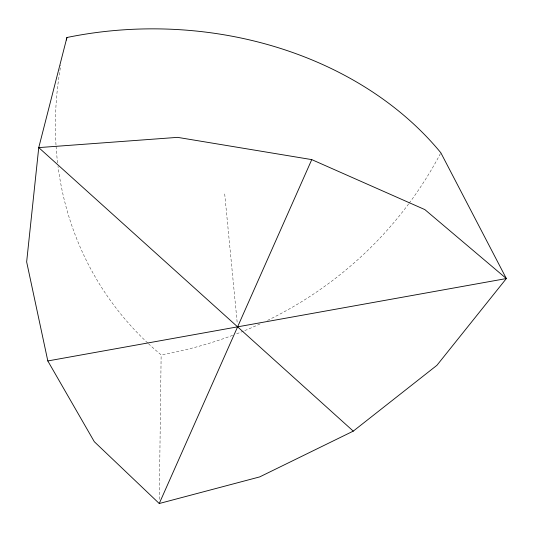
<?xml version="1.0" encoding="UTF-8"?>
<svg xmlns="http://www.w3.org/2000/svg" width="533" height="533" viewBox="0 0 533 533"><rect width="100%" height="100%" fill="white"/><g stroke="black" fill="none" stroke-linecap="round" stroke-linejoin="round"><path stroke-width="0.4" stroke-dasharray="2.67 2" d="M159.3 499.368L161.139 354.865A409.264 343.325 -31.7 0 1 148.281 343.519M224.706 193.959L237.278 323.544M147.681 342.952A409.264 343.325 -31.7 0 1 58.01 166.289M57.597 162.905A409.264 343.325 -31.7 0 1 56.045 145.815M55.992 144.956A409.264 343.325 -31.7 0 1 60.815 65.259M408.651 203.912A454.263 417.419 42.5 0 1 267.539 320.393M260.051 323.937A454.263 417.419 42.5 0 1 244.221 330.82M243.454 331.126A454.263 417.419 42.5 0 1 235.766 334.164M232.661 335.337A454.263 417.419 42.5 0 1 161.139 354.865M440.465 153.557A454.263 417.419 42.5 0 1 409.144 203.246"/><path stroke-width="0.8" d="M66.925 37.503L38.749 147.601L26.65 261.89L47.817 360.948L94.314 441.717L159.247 503.518L259.691 476.908L353.272 431.124L436.92 365.318L506.35 278.552L440.864 152.811A342.326 271.05 0.5 0 0 66.925 37.503A409.264 343.325 -31.7 0 0 66.272 40.022M159.247 503.518L311.765 159.614L424.854 209.602L506.35 278.552L47.817 360.948M311.765 159.614L177.596 137.361L38.749 147.601L353.272 431.124"/></g></svg>
